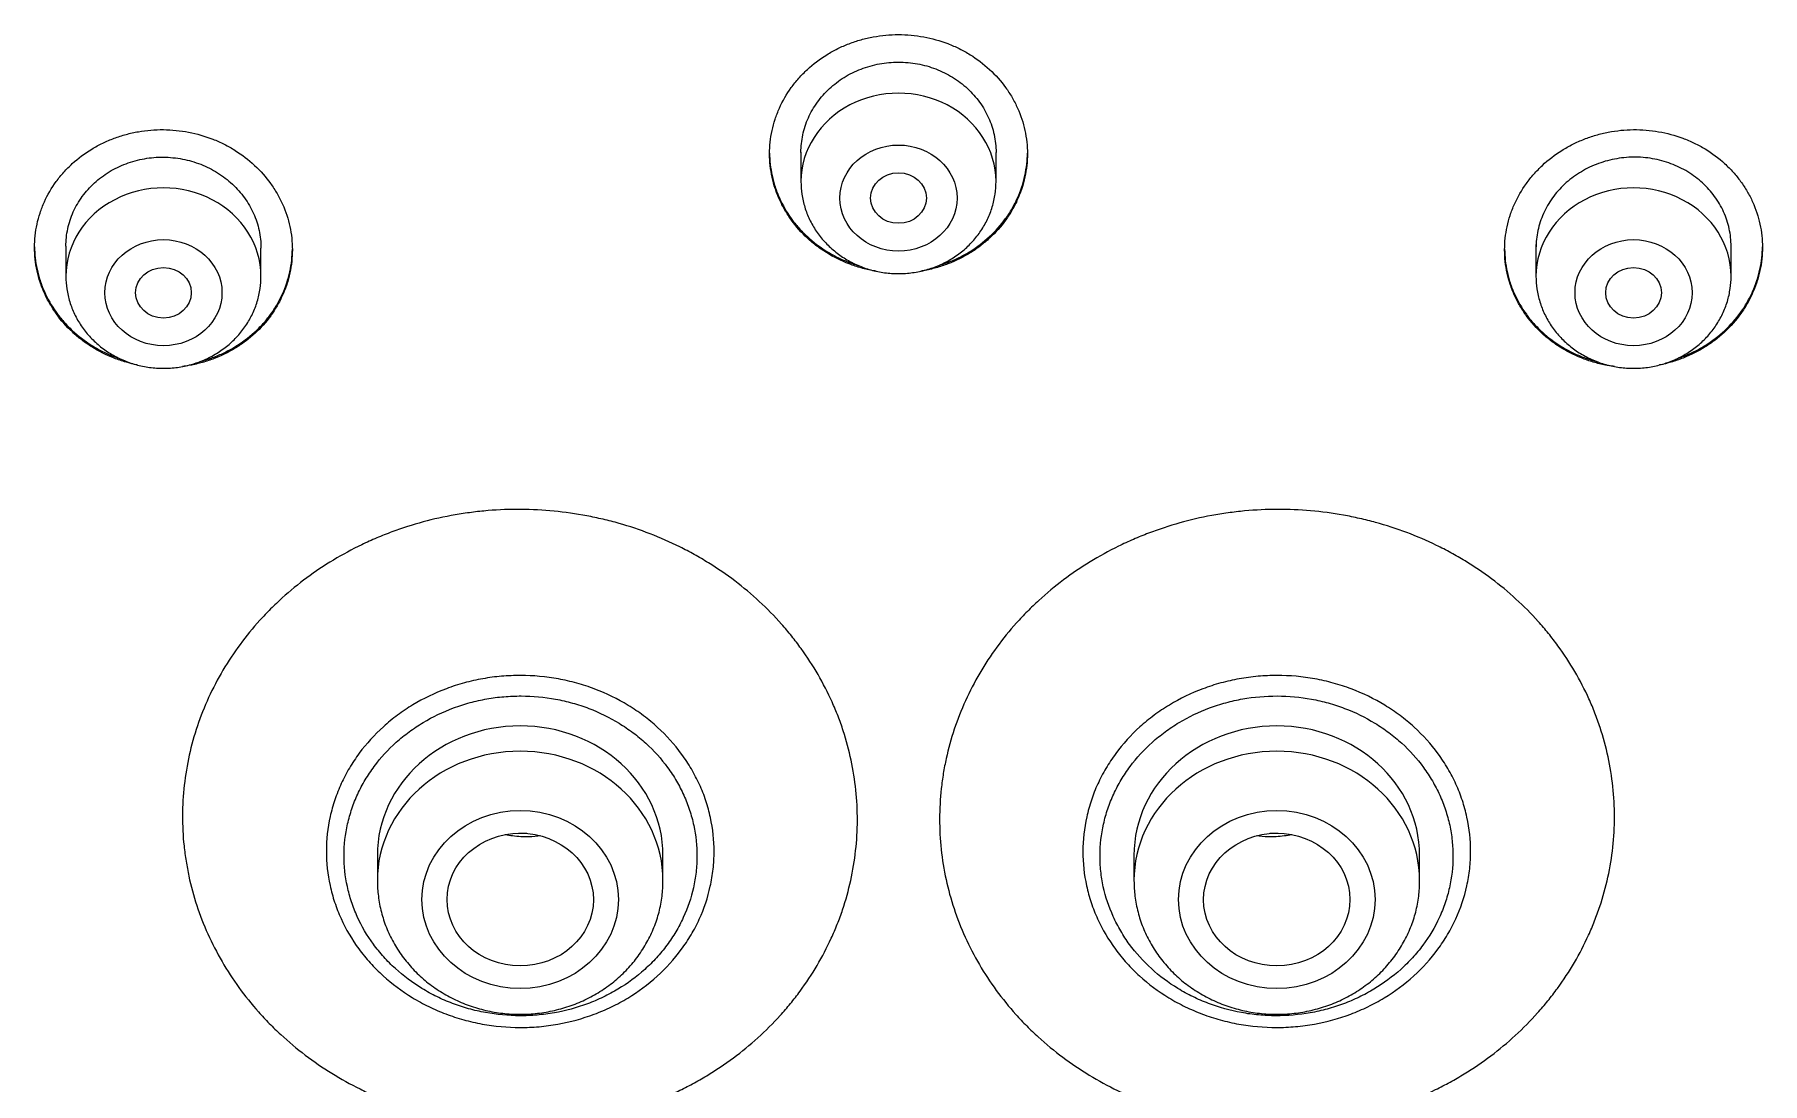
# Model space of a CAD drawing. Header units: millimetres. Extents: x 976 to 9349, y -1578 to 2211.
# Drawn here: x 2936.667 to 2939.147, y 1370.325 to 1371.831 of the extents above; entities that cross this region are included whole.
import ezdxf

# ---------------------------------------------------------------- set-up
doc = ezdxf.new("R2010")
doc.units = ezdxf.units.MM
doc.layers.add('Wbudowane', color=175, linetype='Continuous')

# ---------------------------------------------------------------- blocks, each defined once
blk = doc.blocks.new('Z$W@#21058')
for p, q in [((19.72, 139.6114), (19.72, 139.5691)), ((20, 139.5691), (20, 139.611)), ((18.665, 139.4765), (18.665, 139.4332)), ((20.775, 139.4789), (20.775, 139.4332)), ((21.055, 139.4332), (21.055, 139.4762)), ((18.945, 139.4332), (18.945, 139.4735)), ((19.112, 138.602), (19.112, 138.5657)), ((19.522, 138.5657), (19.522, 138.602)), ((20.198, 138.602), (20.198, 138.5657)), ((20.608, 138.5657), (20.608, 138.602))]:
    blk.add_line(p, q)
for centre, major_axis, start_param, end_param in [((19.86, 139.5691), (0.14, 0), 0, 3.141593), ((18.805, 139.4332), (0.14, 0), 0, 3.141593), ((20.915, 139.4332), (0.14, 0), 0, 3.141593), ((19.317, 138.602), (-0.205, 0), 3.141593, 6.283185), ((20.403, 138.602), (-0.205, 0), 3.141593, 6.283185), ((19.317, 138.5657), (-0.205, 0), 3.141593, 6.283185), ((20.403, 138.5657), (-0.205, 0), 3.141593, 6.283185)]:
    blk.add_ellipse(centre, major_axis=major_axis, ratio=0.906308, start_param=start_param, end_param=end_param)
for centre, major_axis, ratio in [((19.86, 139.5454), (0.084, 0), 0.906308), ((19.86, 139.5454), (-0.04, 0), 0.906417), ((18.805, 139.4096), (0.084, 0), 0.906308), ((20.915, 139.4096), (0.084, 0), 0.906308), ((18.805, 139.4095), (0.04, 0), 0.90637), ((20.915, 139.4095), (-0.04, 0), 0.90637), ((19.317, 138.5386), (-0.141, 0), 0.906308), ((20.403, 138.5386), (-0.141, 0), 0.906308), ((19.3171, 138.5385), (0.105, -0.0002), 0.90652), ((20.4029, 138.5385), (-0.105, -0.0002), 0.90652)]:
    blk.add_ellipse(centre, major_axis=major_axis, ratio=ratio)
for points, knots in [([(19.675, 139.6089), (19.675, 139.6202), (19.6762, 139.6313), (19.6797, 139.6477), (19.6812, 139.6531), (19.6847, 139.6639), (19.6868, 139.6692), (19.6937, 139.6848), (19.6994, 139.6946), (19.7095, 139.7085), (19.7131, 139.7131), (19.7208, 139.7218), (19.7249, 139.7259), (19.7377, 139.7378), (19.747, 139.7449), (19.7622, 139.7543), (19.7674, 139.7572), (19.7781, 139.7625), (19.789, 139.7672), (19.8004, 139.771), (19.812, 139.7743), (19.8179, 139.7756), (19.8358, 139.7789), (19.8478, 139.78), (19.8659, 139.78), (19.872, 139.7798), (19.8841, 139.7787), (19.8902, 139.7778), (19.908, 139.7746), (19.9195, 139.7713), (19.9363, 139.7649), (19.9419, 139.7625), (19.9526, 139.7572), (19.9578, 139.7543), (19.9728, 139.745), (19.9821, 139.7379), (19.9994, 139.722), (20.0071, 139.7133), (20.0171, 139.6994), (20.0202, 139.6946), (20.026, 139.6847), (20.0286, 139.6796), (20.0356, 139.664), (20.0391, 139.6534), (20.0426, 139.637), (20.0435, 139.6314), (20.0447, 139.6202), (20.045, 139.6146), (20.045, 139.5978), (20.0438, 139.5867), (20.0403, 139.5702), (20.0388, 139.5647), (20.0353, 139.554), (20.0312, 139.5435), (20.0261, 139.5334), (20.0204, 139.5235), (20.0173, 139.5187), (20.0071, 139.5046), (19.9995, 139.496), (19.9867, 139.4842), (19.9822, 139.4804), (19.9728, 139.4732), (19.9679, 139.4699), (19.9528, 139.4605), (19.9422, 139.4553), (19.9254, 139.4488), (19.9197, 139.4469), (19.908, 139.4436), (19.9022, 139.4423), (19.8949, 139.4409), (19.8935, 139.4407), (19.8922, 139.4405)], [0, 0, 0, 0, 0.043262, 0.043262, 0.064893, 0.064893, 0.086524, 0.086524, 0.129787, 0.129787, 0.151418, 0.151418, 0.173049, 0.173049, 0.216311, 0.216311, 0.237942, 0.237942, 0.259573, 0.281205, 0.281205, 0.302836, 0.302836, 0.346098, 0.346098, 0.367729, 0.367729, 0.38936, 0.38936, 0.432622, 0.432622, 0.454253, 0.454253, 0.475885, 0.475885, 0.519147, 0.519147, 0.562409, 0.562409, 0.58404, 0.58404, 0.605671, 0.605671, 0.648933, 0.648933, 0.670565, 0.670565, 0.692196, 0.692196, 0.735458, 0.735458, 0.757089, 0.757089, 0.77872, 0.800351, 0.800351, 0.821982, 0.821982, 0.865245, 0.865245, 0.886876, 0.886876, 0.908507, 0.908507, 0.951769, 0.951769, 0.9734, 0.9734, 0.995031, 0.995031, 1, 1, 1, 1]), ([(19.72, 139.611), (19.72, 139.6195), (19.7209, 139.6278), (19.7236, 139.6403), (19.7247, 139.6445), (19.7273, 139.6526), (19.7304, 139.6606), (19.7343, 139.6682), (19.7386, 139.6757), (19.741, 139.6793), (19.7486, 139.69), (19.7544, 139.6965), (19.7641, 139.7055), (19.7675, 139.7083), (19.7746, 139.7137), (19.7783, 139.7163), (19.7897, 139.7234), (19.7978, 139.7273), (19.8105, 139.7322), (19.8148, 139.7337), (19.8237, 139.7362), (19.8281, 139.7372), (19.8415, 139.7397), (19.8506, 139.7405), (19.8645, 139.7405), (19.8691, 139.7403), (19.8782, 139.7395), (19.8872, 139.7383), (19.8961, 139.7362), (19.9049, 139.7338), (19.9093, 139.7323), (19.922, 139.7274), (19.93, 139.7235), (19.9453, 139.7141), (19.9525, 139.7086), (19.9654, 139.6967), (19.9712, 139.6901), (19.9789, 139.6796), (19.9813, 139.6759), (19.9856, 139.6684), (19.9895, 139.6608), (19.9926, 139.6528), (19.9953, 139.6447), (19.9964, 139.6406), (19.9991, 139.628), (20, 139.6196), (20, 139.611)], [0, 0, 0, 0, 0.0624, 0.0624, 0.093653, 0.093653, 0.124907, 0.15616, 0.15616, 0.187413, 0.187413, 0.24992, 0.24992, 0.281173, 0.281173, 0.312427, 0.312427, 0.374933, 0.374933, 0.406187, 0.406187, 0.43744, 0.43744, 0.499947, 0.499947, 0.5312, 0.5312, 0.562453, 0.593707, 0.593707, 0.62496, 0.62496, 0.687467, 0.687467, 0.749973, 0.749973, 0.81248, 0.81248, 0.843733, 0.843733, 0.874987, 0.90624, 0.90624, 0.937493, 0.937493, 1, 1, 1, 1]), ([(18.62, 139.4745), (18.62, 139.4858), (18.6212, 139.4969), (18.6247, 139.5132), (18.6262, 139.5186), (18.6297, 139.5293), (18.6318, 139.5347), (18.6387, 139.5501), (18.6444, 139.5599), (18.6545, 139.5737), (18.6581, 139.5782), (18.6659, 139.5868), (18.6699, 139.5909), (18.6827, 139.6026), (18.6921, 139.6096), (18.7072, 139.6188), (18.7125, 139.6217), (18.7232, 139.6269), (18.7341, 139.6315), (18.7455, 139.6352), (18.7571, 139.6383), (18.763, 139.6396), (18.7809, 139.6428), (18.7929, 139.6437), (18.811, 139.6436), (18.8171, 139.6432), (18.8292, 139.642), (18.8352, 139.6411), (18.853, 139.6377), (18.8646, 139.6343), (18.8814, 139.6278), (18.8869, 139.6253), (18.8976, 139.6199), (18.9028, 139.617), (18.9178, 139.6075), (18.9272, 139.6004), (18.9444, 139.5843), (18.9521, 139.5756), (18.9621, 139.5616), (18.9652, 139.5568), (18.971, 139.5469), (18.9736, 139.5417), (18.9806, 139.5262), (18.9841, 139.5155), (18.9876, 139.499), (18.9885, 139.4935), (18.9897, 139.4823), (18.99, 139.4767), (18.99, 139.46), (18.9888, 139.4489), (18.9853, 139.4324), (18.9838, 139.4269), (18.9803, 139.4163), (18.9762, 139.4058), (18.9711, 139.3958), (18.9654, 139.386), (18.9623, 139.3812), (18.9521, 139.3672), (18.9445, 139.3587), (18.9317, 139.347), (18.9272, 139.3433), (18.9178, 139.3362), (18.9129, 139.3329), (18.8978, 139.3237), (18.8871, 139.3186), (18.8704, 139.3123), (18.8646, 139.3104), (18.8529, 139.3073), (18.8471, 139.306), (18.8382, 139.3044), (18.8353, 139.304), (18.8323, 139.3036)], [0, 0, 0, 0, 0.043013, 0.043013, 0.064519, 0.064519, 0.086026, 0.086026, 0.129039, 0.129039, 0.150545, 0.150545, 0.172052, 0.172052, 0.215065, 0.215065, 0.236571, 0.236571, 0.258078, 0.279584, 0.279584, 0.301091, 0.301091, 0.344104, 0.344104, 0.36561, 0.36561, 0.387117, 0.387117, 0.43013, 0.43013, 0.451636, 0.451636, 0.473143, 0.473143, 0.516156, 0.516156, 0.559169, 0.559169, 0.580675, 0.580675, 0.602182, 0.602182, 0.645195, 0.645195, 0.666701, 0.666701, 0.688208, 0.688208, 0.731221, 0.731221, 0.752727, 0.752727, 0.774233, 0.79574, 0.79574, 0.817246, 0.817246, 0.860259, 0.860259, 0.881766, 0.881766, 0.903272, 0.903272, 0.946285, 0.946285, 0.967792, 0.967792, 0.989298, 0.989298, 1, 1, 1, 1]), ([(20.73, 139.471), (20.73, 139.4823), (20.7312, 139.4934), (20.7347, 139.5098), (20.7362, 139.5152), (20.7397, 139.526), (20.7418, 139.5314), (20.7487, 139.5469), (20.7544, 139.5568), (20.7645, 139.5708), (20.7681, 139.5754), (20.7758, 139.5841), (20.7799, 139.5883), (20.7927, 139.6003), (20.802, 139.6074), (20.8171, 139.6169), (20.8224, 139.6199), (20.8331, 139.6253), (20.844, 139.6301), (20.8553, 139.634), (20.8669, 139.6374), (20.8728, 139.6388), (20.8907, 139.6423), (20.9027, 139.6435), (20.9208, 139.6437), (20.9269, 139.6435), (20.939, 139.6425), (20.9451, 139.6417), (20.9629, 139.6386), (20.9744, 139.6355), (20.9912, 139.6293), (20.9968, 139.6269), (21.0075, 139.6217), (21.0127, 139.6189), (21.0277, 139.6098), (21.0371, 139.6028), (21.0501, 139.5909), (21.0541, 139.5868), (21.0618, 139.5783), (21.069, 139.5694), (21.0752, 139.5599), (21.0809, 139.5501), (21.0836, 139.545), (21.0905, 139.5295), (21.094, 139.5189), (21.0976, 139.5025), (21.0985, 139.497), (21.0997, 139.4858), (21.1, 139.4802), (21.1, 139.4635), (21.0988, 139.4524), (21.0953, 139.4358), (21.0938, 139.4303), (21.0903, 139.4196), (21.0862, 139.4091), (21.0811, 139.399), (21.0754, 139.3891), (21.0723, 139.3842), (21.0622, 139.3701), (21.0545, 139.3614), (21.0417, 139.3494), (21.0373, 139.3456), (21.0279, 139.3384), (21.023, 139.335), (21.0079, 139.3255), (20.9973, 139.3202), (20.9805, 139.3136), (20.9747, 139.3116), (20.9635, 139.3083), (20.958, 139.307), (20.9524, 139.3059)], [0, 0, 0, 0, 0.0435371, 0.0435371, 0.0653056, 0.0653056, 0.0870742, 0.0870742, 0.1306113, 0.1306113, 0.1523798, 0.1523798, 0.1741484, 0.1741484, 0.2176855, 0.2176855, 0.239454, 0.239454, 0.2612226, 0.2829911, 0.2829911, 0.3047597, 0.3047597, 0.3482967, 0.3482967, 0.3700653, 0.3700653, 0.3918338, 0.3918338, 0.4353709, 0.4353709, 0.4571395, 0.4571395, 0.478908, 0.478908, 0.5224451, 0.5224451, 0.5442137, 0.5442137, 0.5659822, 0.5877508, 0.5877508, 0.6095193, 0.6095193, 0.6530564, 0.6530564, 0.6748249, 0.6748249, 0.6965935, 0.6965935, 0.7401306, 0.7401306, 0.7618991, 0.7618991, 0.7836677, 0.8054362, 0.8054362, 0.8272048, 0.8272048, 0.8707419, 0.8707419, 0.8925104, 0.8925104, 0.914279, 0.914279, 0.957816, 0.957816, 0.9795846, 0.9795846, 1, 1, 1, 1]), ([(18.665, 139.4762), (18.665, 139.4846), (18.6659, 139.493), (18.6686, 139.5054), (18.6697, 139.5096), (18.6723, 139.5176), (18.6754, 139.5256), (18.6793, 139.5331), (18.6836, 139.5406), (18.686, 139.5442), (18.6937, 139.5548), (18.6995, 139.5612), (18.7091, 139.5701), (18.7125, 139.5729), (18.7197, 139.5782), (18.7234, 139.5808), (18.7348, 139.5877), (18.7428, 139.5916), (18.7555, 139.5963), (18.7599, 139.5978), (18.7687, 139.6001), (18.7732, 139.6011), (18.7866, 139.6035), (18.7957, 139.6042), (18.8095, 139.6041), (18.8141, 139.6038), (18.8233, 139.6029), (18.8323, 139.6016), (18.8411, 139.5995), (18.8499, 139.597), (18.8543, 139.5955), (18.867, 139.5905), (18.8751, 139.5864), (18.8865, 139.5793), (18.8902, 139.5767), (18.8973, 139.5713), (18.9007, 139.5684), (18.9104, 139.5594), (18.9162, 139.5528), (18.9239, 139.5422), (18.9263, 139.5385), (18.9306, 139.531), (18.9345, 139.5233), (18.9376, 139.5153), (18.9402, 139.5072), (18.9414, 139.5031), (18.9441, 139.4905), (18.945, 139.4821), (18.945, 139.4735)], [0, 0, 0, 0, 0.062398, 0.062398, 0.093652, 0.093652, 0.124905, 0.156158, 0.156158, 0.187412, 0.187412, 0.249919, 0.249919, 0.281172, 0.281172, 0.312425, 0.312425, 0.374932, 0.374932, 0.406186, 0.406186, 0.437439, 0.437439, 0.499946, 0.499946, 0.531199, 0.531199, 0.562453, 0.593706, 0.593706, 0.624959, 0.624959, 0.687466, 0.687466, 0.718719, 0.718719, 0.749973, 0.749973, 0.81248, 0.81248, 0.843733, 0.843733, 0.874986, 0.90624, 0.90624, 0.937493, 0.937493, 1, 1, 1, 1]), ([(19.675, 139.61), (19.6751, 139.5991), (19.6763, 139.5883), (19.6797, 139.5723), (19.6812, 139.5669), (19.6847, 139.5561), (19.6868, 139.5508), (19.6937, 139.5352), (19.6994, 139.5254), (19.7095, 139.5115), (19.7131, 139.5069), (19.7208, 139.4982), (19.7249, 139.4941), (19.7377, 139.4822), (19.747, 139.4752), (19.7622, 139.4658), (19.7674, 139.4629), (19.7781, 139.4576), (19.7881, 139.4532), (19.7985, 139.4497), (19.8032, 139.4483)], [0, 0, 0, 0, 0.151654, 0.151654, 0.229989, 0.229989, 0.308324, 0.308324, 0.464994, 0.464994, 0.543329, 0.543329, 0.621664, 0.621664, 0.778334, 0.778334, 0.856669, 0.856669, 0.935004, 1, 1, 1, 1]), ([(19.8279, 139.4404), (19.8266, 139.4407), (19.8194, 139.4419), (19.8123, 139.4435), (19.8007, 139.4468), (19.7949, 139.4487), (19.7781, 139.4551), (19.7674, 139.4604), (19.7524, 139.4697), (19.7475, 139.473), (19.738, 139.4802), (19.7335, 139.4839), (19.7207, 139.4958), (19.7131, 139.5044), (19.7029, 139.5184), (19.6998, 139.5232), (19.694, 139.5331), (19.6889, 139.5432), (19.6848, 139.5537), (19.6813, 139.5644), (19.6798, 139.5698), (19.6762, 139.5864), (19.675, 139.5976), (19.675, 139.6089)], [0, 0, 0, 0, 0.015144, 0.085491, 0.085491, 0.155838, 0.155838, 0.296531, 0.296531, 0.366878, 0.366878, 0.437225, 0.437225, 0.577919, 0.577919, 0.648266, 0.648266, 0.718613, 0.788959, 0.788959, 0.859306, 0.859306, 1, 1, 1, 1]), ([(19.9168, 139.4483), (19.9215, 139.4497), (19.9261, 139.4513), (19.9363, 139.4551), (19.9419, 139.4576), (19.9526, 139.4629), (19.9578, 139.4657), (19.9728, 139.475), (19.9821, 139.4821), (19.9994, 139.4981), (20.0071, 139.5067), (20.0171, 139.5206), (20.0202, 139.5254), (20.026, 139.5353), (20.0286, 139.5404), (20.0356, 139.556), (20.0391, 139.5666), (20.0426, 139.5831), (20.0435, 139.5886), (20.0447, 139.5995), (20.045, 139.6048), (20.045, 139.61)], [0, 0, 0, 0, 0.064014, 0.064014, 0.142414, 0.142414, 0.220814, 0.220814, 0.377615, 0.377615, 0.534416, 0.534416, 0.612816, 0.612816, 0.691217, 0.691217, 0.848017, 0.848017, 0.926418, 0.926418, 1, 1, 1, 1]), ([(21.055, 139.4762), (21.055, 139.4847), (21.0541, 139.4931), (21.0514, 139.5055), (21.0503, 139.5095), (21.0477, 139.5176), (21.0461, 139.5217), (21.0408, 139.5333), (21.0365, 139.5407), (21.0289, 139.5512), (21.0261, 139.5546), (21.0203, 139.5611), (21.0172, 139.5642), (21.0075, 139.5731), (21.0005, 139.5784), (20.989, 139.5854), (20.985, 139.5875), (20.9769, 139.5914), (20.9687, 139.595), (20.9601, 139.5977), (20.9513, 139.6001), (20.9468, 139.6011), (20.9332, 139.6035), (20.9241, 139.6042), (20.9104, 139.6041), (20.9059, 139.6038), (20.8967, 139.6029), (20.8921, 139.6022), (20.8786, 139.5996), (20.8699, 139.5971), (20.8572, 139.5921), (20.853, 139.5902), (20.8449, 139.5862), (20.841, 139.5839), (20.8296, 139.5768), (20.8226, 139.5714), (20.8095, 139.5592), (20.8037, 139.5526), (20.7961, 139.5421), (20.7937, 139.5384), (20.7894, 139.5309), (20.7874, 139.527), (20.7821, 139.5152), (20.7795, 139.5071), (20.7768, 139.4947), (20.7761, 139.4905), (20.7752, 139.482), (20.775, 139.4778), (20.775, 139.4735), (20.775, 139.4735), (20.775, 139.4735)], [0, 0, 0, 0, 0.062493, 0.062493, 0.093739, 0.093739, 0.124986, 0.124986, 0.187478, 0.187478, 0.218725, 0.218725, 0.249971, 0.249971, 0.312464, 0.312464, 0.34371, 0.34371, 0.374957, 0.406203, 0.406203, 0.43745, 0.43745, 0.499942, 0.499942, 0.531189, 0.531189, 0.562435, 0.562435, 0.624928, 0.624928, 0.656174, 0.656174, 0.687421, 0.687421, 0.749914, 0.749914, 0.812406, 0.812406, 0.843653, 0.843653, 0.874899, 0.874899, 0.937392, 0.937392, 0.968638, 0.968638, 0.999885, 0.999885, 1, 1, 1, 1]), ([(19.72, 139.5691), (19.72, 139.5623), (19.7209, 139.5509), (19.7251, 139.532), (19.732, 139.5145), (19.7415, 139.4977), (19.7535, 139.4826), (19.7677, 139.4691), (19.7837, 139.4577), (19.8014, 139.4485), (19.8203, 139.4419), (19.84, 139.4378), (19.8601, 139.4365), (19.8803, 139.4379), (19.9, 139.442), (19.9189, 139.4487), (19.9365, 139.4579), (19.9526, 139.4693), (19.9668, 139.4829), (19.9787, 139.4981), (19.9882, 139.5149), (19.9951, 139.5324), (19.9991, 139.5512), (20, 139.5625), (20, 139.5691)], [0, 0, 0, 0, 0.043723, 0.08855, 0.133515, 0.178674, 0.224062, 0.269684, 0.315523, 0.361546, 0.407709, 0.453968, 0.500279, 0.546601, 0.592892, 0.639107, 0.685199, 0.73112, 0.776832, 0.822308, 0.867548, 0.912577, 0.957444, 1, 1, 1, 1]), ([(18.62, 139.4756), (18.6201, 139.4647), (18.6213, 139.454), (18.6247, 139.4379), (18.6262, 139.4325), (18.6297, 139.4217), (18.6318, 139.4164), (18.6387, 139.4008), (18.6444, 139.3909), (18.6545, 139.3769), (18.6581, 139.3724), (18.6658, 139.3636), (18.6699, 139.3594), (18.6827, 139.3475), (18.692, 139.3403), (18.7071, 139.3308), (18.7124, 139.3278), (18.7231, 139.3225), (18.7317, 139.3186), (18.7406, 139.3154), (18.744, 139.3143)], [0, 0, 0, 0, 0.154669, 0.154669, 0.234529, 0.234529, 0.314389, 0.314389, 0.474109, 0.474109, 0.553969, 0.553969, 0.633829, 0.633829, 0.793549, 0.793549, 0.873409, 0.873409, 0.95327, 1, 1, 1, 1]), ([(20.9759, 139.3142), (20.9792, 139.3153), (20.9825, 139.3165), (20.9914, 139.32), (20.9969, 139.3224), (21.0076, 139.3278), (21.0128, 139.3308), (21.0278, 139.3402), (21.0372, 139.3473), (21.0544, 139.3634), (21.0621, 139.3721), (21.0721, 139.3861), (21.0752, 139.3909), (21.081, 139.4008), (21.0836, 139.406), (21.0906, 139.4215), (21.0941, 139.4322), (21.0976, 139.4487), (21.0985, 139.4542), (21.0997, 139.4651), (21.1, 139.4703), (21.1, 139.4756)], [0, 0, 0, 0, 0.046584, 0.046584, 0.126449, 0.126449, 0.206314, 0.206314, 0.366044, 0.366044, 0.525775, 0.525775, 0.60564, 0.60564, 0.685505, 0.685505, 0.845235, 0.845235, 0.925101, 0.925101, 1, 1, 1, 1]), ([(18.7675, 139.3059), (18.7621, 139.307), (18.7567, 139.3083), (18.7456, 139.3115), (18.7399, 139.3135), (18.723, 139.32), (18.7124, 139.3254), (18.6973, 139.3348), (18.6924, 139.3382), (18.683, 139.3454), (18.6785, 139.3492), (18.6657, 139.3612), (18.658, 139.3698), (18.6479, 139.3839), (18.6448, 139.3888), (18.639, 139.3987), (18.6339, 139.4088), (18.6298, 139.4193), (18.6263, 139.43), (18.6248, 139.4355), (18.6212, 139.4521), (18.62, 139.4633), (18.62, 139.4745)], [0, 0, 0, 0, 0.065763, 0.065763, 0.137627, 0.137627, 0.281356, 0.281356, 0.35322, 0.35322, 0.425085, 0.425085, 0.568813, 0.568813, 0.640678, 0.640678, 0.712542, 0.784407, 0.784407, 0.856271, 0.856271, 1, 1, 1, 1]), ([(18.8571, 139.3106), (18.8634, 139.3122), (18.8696, 139.3142), (18.8812, 139.3185), (18.8868, 139.3209), (18.8975, 139.326), (18.9027, 139.3289), (18.9177, 139.338), (18.9271, 139.345), (18.9401, 139.3568), (18.9441, 139.3609), (18.9518, 139.3695), (18.959, 139.3783), (18.9652, 139.3879), (18.971, 139.3977), (18.9736, 139.4028), (18.9805, 139.4182), (18.984, 139.4288), (18.9876, 139.4452), (18.9885, 139.4508), (18.9897, 139.4616), (18.99, 139.4669), (18.99, 139.4722)], [0, 0, 0, 0, 0.083276, 0.083276, 0.160044, 0.160044, 0.236813, 0.236813, 0.390349, 0.390349, 0.467117, 0.467117, 0.543885, 0.620653, 0.620653, 0.697422, 0.697422, 0.850958, 0.850958, 0.927726, 0.927726, 1, 1, 1, 1]), ([(20.73, 139.4721), (20.7301, 139.4612), (20.7313, 139.4504), (20.7347, 139.4345), (20.7362, 139.4291), (20.7397, 139.4184), (20.7418, 139.413), (20.7487, 139.3976), (20.7544, 139.3878), (20.7645, 139.374), (20.7681, 139.3695), (20.7759, 139.3609), (20.7799, 139.3568), (20.7927, 139.3451), (20.8021, 139.3381), (20.8172, 139.3289), (20.8225, 139.326), (20.8332, 139.3208), (20.8441, 139.3162), (20.8555, 139.3125), (20.8619, 139.3108), (20.8625, 139.3107), (20.8631, 139.3105)], [0, 0, 0, 0, 0.148555, 0.148555, 0.225232, 0.225232, 0.301909, 0.301909, 0.455262, 0.455262, 0.531939, 0.531939, 0.608616, 0.608616, 0.761969, 0.761969, 0.838646, 0.838646, 0.915323, 0.992, 0.992, 1, 1, 1, 1]), ([(20.8877, 139.3036), (20.8849, 139.304), (20.8761, 139.3053), (20.8674, 139.3072), (20.8558, 139.3103), (20.85, 139.3122), (20.8331, 139.3184), (20.8225, 139.3236), (20.8074, 139.3327), (20.8025, 139.336), (20.7931, 139.3431), (20.7886, 139.3468), (20.7758, 139.3585), (20.7681, 139.367), (20.7579, 139.3809), (20.7548, 139.3857), (20.7491, 139.3955), (20.7439, 139.4055), (20.7398, 139.416), (20.7363, 139.4266), (20.7348, 139.4321), (20.7312, 139.4486), (20.73, 139.4598), (20.73, 139.471)], [0, 0, 0, 0, 0.033143, 0.102204, 0.102204, 0.171266, 0.171266, 0.309388, 0.309388, 0.378449, 0.378449, 0.44751, 0.44751, 0.585633, 0.585633, 0.654694, 0.654694, 0.723755, 0.792816, 0.792816, 0.861878, 0.861878, 1, 1, 1, 1]), ([(18.665, 139.4332), (18.665, 139.4265), (18.6659, 139.4151), (18.6701, 139.3961), (18.677, 139.3787), (18.6865, 139.3619), (18.6985, 139.3467), (18.7127, 139.3332), (18.7287, 139.3218), (18.7464, 139.3127), (18.7653, 139.306), (18.785, 139.302), (18.8051, 139.3006), (18.8253, 139.302), (18.845, 139.3061), (18.8639, 139.3128), (18.8815, 139.322), (18.8976, 139.3335), (18.9118, 139.347), (18.9237, 139.3622), (18.9332, 139.3791), (18.9401, 139.3966), (18.9441, 139.4154), (18.945, 139.4267), (18.945, 139.4332)], [0, 0, 0, 0, 0.043723, 0.08855, 0.133515, 0.178674, 0.224062, 0.269684, 0.315523, 0.361546, 0.407709, 0.453968, 0.500279, 0.546601, 0.592892, 0.639107, 0.685199, 0.73112, 0.776832, 0.822308, 0.867548, 0.912577, 0.957444, 1, 1, 1, 1]), ([(20.775, 139.4332), (20.775, 139.4265), (20.7759, 139.4151), (20.7801, 139.3961), (20.787, 139.3787), (20.7965, 139.3619), (20.8085, 139.3467), (20.8227, 139.3332), (20.8387, 139.3218), (20.8564, 139.3127), (20.8753, 139.306), (20.895, 139.302), (20.9151, 139.3006), (20.9353, 139.302), (20.955, 139.3061), (20.9739, 139.3128), (20.9915, 139.322), (21.0076, 139.3335), (21.0218, 139.347), (21.0337, 139.3622), (21.0432, 139.3791), (21.0501, 139.3966), (21.0541, 139.4154), (21.055, 139.4267), (21.055, 139.4332)], [0, 0, 0, 0, 0.043723, 0.08855, 0.133515, 0.178674, 0.224062, 0.269684, 0.315523, 0.361546, 0.407709, 0.453968, 0.500279, 0.546601, 0.592892, 0.639107, 0.685199, 0.73112, 0.776832, 0.822308, 0.867548, 0.912577, 0.957444, 1, 1, 1, 1]), ([(19.801, 138.6523), (19.8009, 138.623), (19.7977, 138.5943), (19.7883, 138.5519), (19.7844, 138.5379), (19.7775, 138.5171), (19.7749, 138.5102), (19.7695, 138.4964), (19.7666, 138.4897), (19.7513, 138.4563), (19.7363, 138.4309), (19.7143, 138.401), (19.7097, 138.3951), (19.7002, 138.3835), (19.6952, 138.3778), (19.68, 138.361), (19.6693, 138.3503), (19.6357, 138.3199), (19.6113, 138.3017), (19.5781, 138.2817), (19.5713, 138.2779), (19.5576, 138.2705), (19.5507, 138.2669), (19.5297, 138.2568), (19.5011, 138.2447), (19.4714, 138.2352), (19.4486, 138.229), (19.4409, 138.2271), (19.4255, 138.2237), (19.4177, 138.2221), (19.3786, 138.2153), (19.3471, 138.2127), (19.2998, 138.213), (19.2839, 138.2138), (19.2601, 138.2161), (19.2522, 138.217), (19.2364, 138.2193), (19.2286, 138.2206), (19.1898, 138.2279), (19.1597, 138.2365), (19.1231, 138.2506), (19.1158, 138.2535), (19.1014, 138.2599), (19.0942, 138.2632), (19.0732, 138.2736), (19.0597, 138.2812), (19.0204, 138.3055), (18.9959, 138.324), (18.9678, 138.35), (18.9623, 138.3553), (18.9516, 138.3661), (18.9465, 138.3717), (18.9315, 138.3885), (18.9127, 138.4119), (18.8965, 138.4368), (18.8816, 138.4625), (18.8748, 138.4758), (18.8566, 138.5162), (18.8476, 138.5438), (18.8399, 138.5794), (18.8386, 138.5865), (18.8363, 138.6009), (18.8353, 138.6082), (18.833, 138.63), (18.8316, 138.6591), (18.8332, 138.6882), (18.8365, 138.7173), (18.8389, 138.7317), (18.8483, 138.7741), (18.8576, 138.8017), (18.876, 138.8418), (18.8829, 138.855), (18.898, 138.8805), (18.9143, 138.9052), (18.9332, 138.9282), (18.9483, 138.9449), (18.9535, 138.9503), (18.9642, 138.961), (18.9698, 138.9663), (18.9981, 138.9919), (19.0226, 139.01), (19.0621, 139.0338), (19.0757, 139.0411), (19.0967, 139.0513), (19.1039, 139.0545), (19.1183, 139.0606), (19.1256, 139.0635), (19.1623, 139.0771), (19.1925, 139.0853), (19.2314, 139.092), (19.2392, 139.0932), (19.2549, 139.0953), (19.2629, 139.0961), (19.2867, 139.0981), (19.3025, 139.0987), (19.3499, 139.0983), (19.3813, 139.0953), (19.4204, 139.0879), (19.4282, 139.0862), (19.4436, 139.0826), (19.4513, 139.0806), (19.474, 139.0741), (19.5037, 139.0642), (19.5322, 139.0516), (19.5532, 139.0412), (19.5601, 139.0376), (19.5737, 139.03), (19.5805, 139.026), (19.6135, 139.0056), (19.6379, 138.9871), (19.6713, 138.9562), (19.6819, 138.9454), (19.6971, 138.9283), (19.702, 138.9225), (19.7114, 138.9108), (19.7159, 138.9048), (19.7378, 138.8746), (19.7526, 138.849), (19.7677, 138.8154), (19.7706, 138.8086), (19.7759, 138.7948), (19.7784, 138.7878), (19.7852, 138.7669), (19.789, 138.7529), (19.7981, 138.7103), (19.8011, 138.6815), (19.801, 138.6523)], [0, 0, 0, 0, 0.03125, 0.03125, 0.046875, 0.046875, 0.054688, 0.054688, 0.0625, 0.0625, 0.09375, 0.09375, 0.101562, 0.101562, 0.109375, 0.109375, 0.125, 0.125, 0.15625, 0.15625, 0.164062, 0.164062, 0.171875, 0.171875, 0.1875, 0.203125, 0.203125, 0.210937, 0.210937, 0.21875, 0.21875, 0.25, 0.25, 0.265625, 0.265625, 0.273437, 0.273437, 0.28125, 0.28125, 0.3125, 0.3125, 0.320312, 0.320312, 0.328125, 0.328125, 0.34375, 0.34375, 0.375, 0.375, 0.382812, 0.382812, 0.390625, 0.390625, 0.40625, 0.421875, 0.421875, 0.4375, 0.4375, 0.46875, 0.46875, 0.476562, 0.476562, 0.484375, 0.484375, 0.5, 0.515625, 0.515625, 0.53125, 0.53125, 0.5625, 0.5625, 0.578125, 0.578125, 0.59375, 0.609375, 0.609375, 0.617187, 0.617187, 0.625, 0.625, 0.65625, 0.65625, 0.671875, 0.671875, 0.679687, 0.679687, 0.6875, 0.6875, 0.71875, 0.71875, 0.726562, 0.726562, 0.734375, 0.734375, 0.75, 0.75, 0.78125, 0.78125, 0.789062, 0.789062, 0.796875, 0.796875, 0.8125, 0.828125, 0.828125, 0.835937, 0.835937, 0.84375, 0.84375, 0.875, 0.875, 0.890625, 0.890625, 0.898437, 0.898437, 0.90625, 0.90625, 0.9375, 0.9375, 0.945312, 0.945312, 0.953125, 0.953125, 0.96875, 0.96875, 1, 1, 1, 1]), ([(20.8876, 138.6572), (20.8876, 138.6279), (20.8844, 138.5991), (20.8751, 138.5567), (20.8713, 138.5426), (20.8643, 138.5217), (20.8618, 138.5148), (20.8564, 138.501), (20.8535, 138.4942), (20.8383, 138.4606), (20.8234, 138.4351), (20.8013, 138.405), (20.7968, 138.399), (20.7873, 138.3873), (20.7824, 138.3815), (20.7671, 138.3646), (20.7564, 138.3538), (20.7229, 138.323), (20.6985, 138.3046), (20.6653, 138.2843), (20.6586, 138.2804), (20.6449, 138.2728), (20.6379, 138.2692), (20.617, 138.2589), (20.5884, 138.2465), (20.5586, 138.2367), (20.5359, 138.2303), (20.5282, 138.2283), (20.5128, 138.2247), (20.5049, 138.2231), (20.4659, 138.2159), (20.4344, 138.213), (20.3871, 138.2128), (20.3712, 138.2135), (20.3474, 138.2155), (20.3395, 138.2164), (20.3237, 138.2185), (20.3159, 138.2197), (20.2771, 138.2267), (20.2469, 138.2349), (20.2103, 138.2487), (20.203, 138.2516), (20.1886, 138.2578), (20.1815, 138.2611), (20.1605, 138.2713), (20.1469, 138.2787), (20.1076, 138.3026), (20.0831, 138.3208), (20.0549, 138.3465), (20.0494, 138.3518), (20.0387, 138.3625), (20.0336, 138.368), (20.0185, 138.3847), (19.9998, 138.4078), (19.9835, 138.4326), (19.9686, 138.4581), (19.9617, 138.4714), (19.9435, 138.5115), (19.9344, 138.5391), (19.9252, 138.5816), (19.9228, 138.596), (19.9197, 138.6251), (19.9182, 138.6542), (19.9198, 138.6833), (19.9222, 138.7051), (19.9232, 138.7124), (19.9255, 138.7268), (19.9269, 138.7339), (19.9347, 138.7694), (19.9439, 138.797), (19.9622, 138.8374), (19.9691, 138.8507), (19.9842, 138.8763), (20.0005, 138.9012), (20.0193, 138.9244), (20.0344, 138.9412), (20.0396, 138.9467), (20.0503, 138.9575), (20.0558, 138.9628), (20.0841, 138.9887), (20.1086, 139.0071), (20.1481, 139.0313), (20.1616, 139.0387), (20.1827, 139.0491), (20.1899, 139.0524), (20.2043, 139.0587), (20.2116, 139.0616), (20.2483, 139.0756), (20.2785, 139.084), (20.3173, 139.0912), (20.3251, 139.0925), (20.3409, 139.0946), (20.3488, 139.0956), (20.3727, 139.0978), (20.3885, 139.0985), (20.4359, 139.0986), (20.4673, 139.0959), (20.5063, 139.0889), (20.5142, 139.0873), (20.5296, 139.0838), (20.5373, 139.0819), (20.56, 139.0757), (20.5897, 139.066), (20.6182, 139.0537), (20.6392, 139.0436), (20.6461, 139.04), (20.6597, 139.0326), (20.6665, 139.0287), (20.6996, 139.0085), (20.7239, 138.9903), (20.7574, 138.9597), (20.768, 138.949), (20.7832, 138.9322), (20.7881, 138.9264), (20.7976, 138.9147), (20.8021, 138.9088), (20.824, 138.8788), (20.8389, 138.8534), (20.854, 138.8199), (20.8569, 138.8132), (20.8622, 138.7994), (20.8647, 138.7925), (20.8716, 138.7716), (20.8754, 138.7576), (20.8846, 138.7152), (20.8877, 138.6864), (20.8876, 138.6572)], [0, 0, 0, 0, 0.03125, 0.03125, 0.046875, 0.046875, 0.054687, 0.054687, 0.0625, 0.0625, 0.09375, 0.09375, 0.101562, 0.101562, 0.109375, 0.109375, 0.125, 0.125, 0.15625, 0.15625, 0.164062, 0.164062, 0.171875, 0.171875, 0.1875, 0.203125, 0.203125, 0.210937, 0.210937, 0.21875, 0.21875, 0.25, 0.25, 0.265625, 0.265625, 0.273437, 0.273437, 0.28125, 0.28125, 0.3125, 0.3125, 0.320312, 0.320312, 0.328125, 0.328125, 0.34375, 0.34375, 0.375, 0.375, 0.382812, 0.382812, 0.390625, 0.390625, 0.40625, 0.421875, 0.421875, 0.4375, 0.4375, 0.46875, 0.46875, 0.484375, 0.484375, 0.5, 0.515625, 0.515625, 0.523437, 0.523437, 0.53125, 0.53125, 0.5625, 0.5625, 0.578125, 0.578125, 0.59375, 0.609375, 0.609375, 0.617187, 0.617187, 0.625, 0.625, 0.65625, 0.65625, 0.671875, 0.671875, 0.679687, 0.679687, 0.6875, 0.6875, 0.71875, 0.71875, 0.726562, 0.726562, 0.734375, 0.734375, 0.75, 0.75, 0.78125, 0.78125, 0.789062, 0.789062, 0.796875, 0.796875, 0.8125, 0.828125, 0.828125, 0.835937, 0.835937, 0.84375, 0.84375, 0.875, 0.875, 0.890625, 0.890625, 0.898437, 0.898437, 0.90625, 0.90625, 0.9375, 0.9375, 0.945312, 0.945312, 0.953125, 0.953125, 0.96875, 0.96875, 1, 1, 1, 1]), ([(19.0388, 138.6081), (19.0388, 138.6247), (19.0406, 138.6413), (19.0452, 138.6617), (19.0462, 138.6657), (19.0484, 138.6738), (19.0497, 138.6778), (19.0537, 138.6896), (19.0598, 138.7051), (19.0676, 138.72), (19.0741, 138.7309), (19.0763, 138.7345), (19.0811, 138.7416), (19.0835, 138.7452), (19.0963, 138.7624), (19.1078, 138.7751), (19.1271, 138.7925), (19.1339, 138.7981), (19.1481, 138.8086), (19.1554, 138.8135), (19.1782, 138.8272), (19.1942, 138.8349), (19.2195, 138.8444), (19.2282, 138.8472), (19.2456, 138.8519), (19.2633, 138.8559), (19.2812, 138.8583), (19.2993, 138.8598), (19.3084, 138.8602), (19.336, 138.8602), (19.3541, 138.8585), (19.3807, 138.8536), (19.3895, 138.8516), (19.4026, 138.8479), (19.407, 138.8466), (19.4156, 138.8438), (19.4199, 138.8423), (19.4409, 138.8343), (19.4569, 138.8265), (19.4758, 138.815), (19.4795, 138.8126), (19.4869, 138.8077), (19.4905, 138.8051), (19.5011, 138.7971), (19.5078, 138.7916), (19.5271, 138.774), (19.5386, 138.7613), (19.5512, 138.744), (19.5537, 138.7404), (19.5584, 138.7333), (19.5606, 138.7297), (19.567, 138.7187), (19.5748, 138.7038), (19.5809, 138.6883), (19.5848, 138.6764), (19.586, 138.6724), (19.5882, 138.6644), (19.5892, 138.6603), (19.5937, 138.6399), (19.5954, 138.6235), (19.5954, 138.5988), (19.5949, 138.5905), (19.5935, 138.5781), (19.593, 138.574), (19.5916, 138.5658), (19.5908, 138.5617), (19.5863, 138.5415), (19.5811, 138.5257), (19.5706, 138.5028), (19.5666, 138.4952), (19.558, 138.4806), (19.5533, 138.4736), (19.5381, 138.4531), (19.5266, 138.4403), (19.5006, 138.4168), (19.4865, 138.4064), (19.4639, 138.3927), (19.4561, 138.3885), (19.44, 138.3807), (19.4316, 138.3771), (19.4063, 138.3677), (19.389, 138.3629), (19.3667, 138.3589), (19.3622, 138.3582), (19.3531, 138.357), (19.3486, 138.3565), (19.3349, 138.3553), (19.3258, 138.3549), (19.2985, 138.355), (19.2805, 138.3566), (19.2581, 138.3607), (19.2536, 138.3616), (19.2447, 138.3637), (19.2403, 138.3648), (19.2272, 138.3684), (19.2101, 138.374), (19.1938, 138.3811), (19.1817, 138.3869), (19.1777, 138.389), (19.1699, 138.3933), (19.166, 138.3955), (19.147, 138.4071), (19.133, 138.4176), (19.1138, 138.4351), (19.1076, 138.4412), (19.0989, 138.4509), (19.0961, 138.4542), (19.0907, 138.4609), (19.088, 138.4642), (19.0754, 138.4814), (19.0669, 138.496), (19.0582, 138.5151), (19.0565, 138.519), (19.0535, 138.5268), (19.052, 138.5308), (19.0481, 138.5427), (19.0459, 138.5507), (19.0406, 138.5749), (19.0388, 138.5914), (19.0388, 138.6081)], [0, 0, 0, 0, 0.03125, 0.03125, 0.039063, 0.039063, 0.046875, 0.046875, 0.0625, 0.078125, 0.078125, 0.085938, 0.085938, 0.09375, 0.09375, 0.125, 0.125, 0.140625, 0.140625, 0.15625, 0.15625, 0.1875, 0.1875, 0.203125, 0.203125, 0.21875, 0.234375, 0.234375, 0.25, 0.25, 0.28125, 0.28125, 0.296875, 0.296875, 0.304688, 0.304688, 0.3125, 0.3125, 0.34375, 0.34375, 0.351563, 0.351563, 0.359375, 0.359375, 0.375, 0.375, 0.40625, 0.40625, 0.414063, 0.414063, 0.421875, 0.421875, 0.4375, 0.453125, 0.453125, 0.460938, 0.460938, 0.46875, 0.46875, 0.5, 0.5, 0.515625, 0.515625, 0.523438, 0.523438, 0.53125, 0.53125, 0.5625, 0.5625, 0.578125, 0.578125, 0.59375, 0.59375, 0.625, 0.625, 0.65625, 0.65625, 0.671875, 0.671875, 0.6875, 0.6875, 0.71875, 0.71875, 0.726562, 0.726562, 0.734375, 0.734375, 0.75, 0.75, 0.78125, 0.78125, 0.789062, 0.789062, 0.796875, 0.796875, 0.8125, 0.828125, 0.828125, 0.835938, 0.835938, 0.84375, 0.84375, 0.875, 0.875, 0.890625, 0.890625, 0.898438, 0.898438, 0.90625, 0.90625, 0.9375, 0.9375, 0.945313, 0.945313, 0.953125, 0.953125, 0.96875, 0.96875, 1, 1, 1, 1]), ([(20.1246, 138.6076), (20.1246, 138.6242), (20.1265, 138.6408), (20.131, 138.6612), (20.132, 138.6652), (20.1342, 138.6733), (20.1355, 138.6773), (20.1394, 138.6891), (20.1456, 138.7046), (20.1534, 138.7195), (20.1598, 138.7305), (20.1621, 138.7341), (20.1668, 138.7412), (20.1693, 138.7447), (20.182, 138.762), (20.1936, 138.7747), (20.2129, 138.7922), (20.2196, 138.7977), (20.2339, 138.8083), (20.2412, 138.8132), (20.2639, 138.827), (20.2799, 138.8347), (20.3052, 138.8442), (20.3139, 138.847), (20.3314, 138.8518), (20.349, 138.8558), (20.367, 138.8582), (20.3851, 138.8598), (20.3942, 138.8602), (20.4218, 138.8602), (20.4398, 138.8586), (20.4665, 138.8537), (20.4753, 138.8517), (20.4884, 138.8481), (20.4928, 138.8468), (20.5014, 138.844), (20.5057, 138.8425), (20.5267, 138.8345), (20.5427, 138.8268), (20.5616, 138.8153), (20.5653, 138.8129), (20.5726, 138.808), (20.5763, 138.8054), (20.5869, 138.7975), (20.5936, 138.7919), (20.6128, 138.7744), (20.6243, 138.7617), (20.637, 138.7444), (20.6395, 138.7409), (20.6442, 138.7337), (20.6464, 138.7301), (20.6528, 138.7192), (20.6606, 138.7043), (20.6667, 138.6888), (20.6706, 138.6769), (20.6718, 138.6729), (20.674, 138.6649), (20.675, 138.6608), (20.6795, 138.6404), (20.6812, 138.624), (20.6812, 138.5993), (20.6807, 138.591), (20.6794, 138.5786), (20.6788, 138.5745), (20.6774, 138.5663), (20.6767, 138.5622), (20.6722, 138.5419), (20.6669, 138.5262), (20.6564, 138.5032), (20.6525, 138.4957), (20.6438, 138.481), (20.6391, 138.474), (20.624, 138.4535), (20.6125, 138.4407), (20.5864, 138.4171), (20.5724, 138.4067), (20.5497, 138.3929), (20.5419, 138.3887), (20.5258, 138.3809), (20.5175, 138.3773), (20.4922, 138.3678), (20.4748, 138.363), (20.4525, 138.359), (20.448, 138.3583), (20.439, 138.3571), (20.4344, 138.3566), (20.4207, 138.3554), (20.4116, 138.355), (20.3844, 138.355), (20.3664, 138.3566), (20.3439, 138.3606), (20.3394, 138.3615), (20.3306, 138.3636), (20.3262, 138.3647), (20.3131, 138.3683), (20.296, 138.3738), (20.2796, 138.3809), (20.2676, 138.3867), (20.2636, 138.3887), (20.2558, 138.393), (20.2519, 138.3953), (20.2328, 138.4068), (20.2188, 138.4173), (20.1996, 138.4347), (20.1935, 138.4408), (20.1848, 138.4505), (20.182, 138.4538), (20.1765, 138.4605), (20.1739, 138.4638), (20.1613, 138.481), (20.1527, 138.4955), (20.144, 138.5146), (20.1424, 138.5185), (20.1393, 138.5263), (20.1379, 138.5303), (20.1339, 138.5422), (20.1317, 138.5502), (20.1264, 138.5744), (20.1246, 138.5909), (20.1246, 138.6076)], [0, 0, 0, 0, 0.03125, 0.03125, 0.039063, 0.039063, 0.046875, 0.046875, 0.0625, 0.078125, 0.078125, 0.085938, 0.085938, 0.09375, 0.09375, 0.125, 0.125, 0.140625, 0.140625, 0.15625, 0.15625, 0.1875, 0.1875, 0.203125, 0.203125, 0.21875, 0.234375, 0.234375, 0.25, 0.25, 0.28125, 0.28125, 0.296875, 0.296875, 0.304688, 0.304688, 0.3125, 0.3125, 0.34375, 0.34375, 0.351563, 0.351563, 0.359375, 0.359375, 0.375, 0.375, 0.40625, 0.40625, 0.414063, 0.414063, 0.421875, 0.421875, 0.4375, 0.453125, 0.453125, 0.460938, 0.460938, 0.46875, 0.46875, 0.5, 0.5, 0.515625, 0.515625, 0.523438, 0.523438, 0.53125, 0.53125, 0.5625, 0.5625, 0.578125, 0.578125, 0.59375, 0.59375, 0.625, 0.625, 0.65625, 0.65625, 0.671875, 0.671875, 0.6875, 0.6875, 0.71875, 0.71875, 0.726563, 0.726563, 0.734375, 0.734375, 0.75, 0.75, 0.78125, 0.78125, 0.789063, 0.789063, 0.796875, 0.796875, 0.8125, 0.828125, 0.828125, 0.835938, 0.835938, 0.84375, 0.84375, 0.875, 0.875, 0.890625, 0.890625, 0.898438, 0.898438, 0.90625, 0.90625, 0.9375, 0.9375, 0.945313, 0.945313, 0.953125, 0.953125, 0.96875, 0.96875, 1, 1, 1, 1]), ([(19.0642, 138.602), (19.0642, 138.5869), (19.0658, 138.572), (19.0705, 138.5499), (19.0725, 138.5427), (19.0772, 138.5282), (19.0801, 138.5211), (19.0895, 138.5002), (19.0972, 138.487), (19.1087, 138.4713), (19.111, 138.4683), (19.116, 138.4622), (19.1185, 138.4592), (19.1264, 138.4504), (19.132, 138.4448), (19.1495, 138.4289), (19.1622, 138.4193), (19.1794, 138.4088), (19.183, 138.4068), (19.1901, 138.4028), (19.1937, 138.401), (19.2047, 138.3956), (19.2196, 138.3892), (19.2351, 138.3841), (19.247, 138.3808), (19.251, 138.3798), (19.2591, 138.3779), (19.2631, 138.3771), (19.2836, 138.3733), (19.3, 138.3718), (19.3248, 138.3717), (19.333, 138.3721), (19.3455, 138.3731), (19.3497, 138.3736), (19.3579, 138.3747), (19.362, 138.3753), (19.3823, 138.3789), (19.3981, 138.3832), (19.4211, 138.3917), (19.4287, 138.395), (19.4434, 138.402), (19.4505, 138.4058), (19.4712, 138.4182), (19.484, 138.4277), (19.5018, 138.4437), (19.5074, 138.4493), (19.5179, 138.4608), (19.5278, 138.4728), (19.5364, 138.4856), (19.5443, 138.4989), (19.5479, 138.5057), (19.5575, 138.5266), (19.5624, 138.5409), (19.5673, 138.5629), (19.5686, 138.5704), (19.5703, 138.5854), (19.5707, 138.5929), (19.5708, 138.6154), (19.5693, 138.6303), (19.5653, 138.6488), (19.5644, 138.6525), (19.5624, 138.6598), (19.5613, 138.6635), (19.5577, 138.6743), (19.5522, 138.6884), (19.5452, 138.702), (19.5394, 138.7119), (19.5374, 138.7152), (19.5331, 138.7217), (19.5309, 138.7249), (19.5194, 138.7406), (19.509, 138.7522), (19.4915, 138.7682), (19.4854, 138.7732), (19.4758, 138.7805), (19.4725, 138.7828), (19.4658, 138.7873), (19.4624, 138.7895), (19.4452, 138.8), (19.4307, 138.8071), (19.4116, 138.8144), (19.4078, 138.8157), (19.3999, 138.8183), (19.3959, 138.8195), (19.384, 138.8229), (19.376, 138.8247), (19.3517, 138.8292), (19.3353, 138.8307), (19.3144, 138.8308), (19.3102, 138.8307), (19.3019, 138.8304), (19.2978, 138.8301), (19.2854, 138.8291), (19.2691, 138.8269), (19.253, 138.8234), (19.2371, 138.8191), (19.2292, 138.8165), (19.2061, 138.808), (19.1916, 138.801), (19.1709, 138.7886), (19.1642, 138.7841), (19.1512, 138.7745), (19.145, 138.7695), (19.1274, 138.7537), (19.1169, 138.7422), (19.1029, 138.7234), (19.0986, 138.7169), (19.0907, 138.7037), (19.0836, 138.6902), (19.0779, 138.6761), (19.0731, 138.6618), (19.071, 138.6545), (19.066, 138.6322), (19.0643, 138.6172), (19.0642, 138.602)], [0, 0, 0, 0, 0.03125, 0.03125, 0.046875, 0.046875, 0.0625, 0.0625, 0.09375, 0.09375, 0.101563, 0.101563, 0.109375, 0.109375, 0.125, 0.125, 0.15625, 0.15625, 0.164063, 0.164063, 0.171875, 0.171875, 0.1875, 0.203125, 0.203125, 0.210938, 0.210938, 0.21875, 0.21875, 0.25, 0.25, 0.265625, 0.265625, 0.273438, 0.273438, 0.28125, 0.28125, 0.3125, 0.3125, 0.328125, 0.328125, 0.34375, 0.34375, 0.375, 0.375, 0.390625, 0.390625, 0.40625, 0.421875, 0.421875, 0.4375, 0.4375, 0.46875, 0.46875, 0.484375, 0.484375, 0.5, 0.5, 0.53125, 0.53125, 0.539063, 0.539063, 0.546875, 0.546875, 0.5625, 0.578125, 0.578125, 0.585938, 0.585938, 0.59375, 0.59375, 0.625, 0.625, 0.640625, 0.640625, 0.648438, 0.648438, 0.65625, 0.65625, 0.6875, 0.6875, 0.695313, 0.695313, 0.703125, 0.703125, 0.71875, 0.71875, 0.75, 0.75, 0.757813, 0.757813, 0.765625, 0.765625, 0.78125, 0.796875, 0.796875, 0.8125, 0.8125, 0.84375, 0.84375, 0.859375, 0.859375, 0.875, 0.875, 0.90625, 0.90625, 0.921875, 0.921875, 0.9375, 0.953125, 0.953125, 0.96875, 0.96875, 1, 1, 1, 1]), ([(20.1493, 138.602), (20.1492, 138.5945), (20.1496, 138.5869), (20.1512, 138.5718), (20.1524, 138.5643), (20.1572, 138.5423), (20.162, 138.528), (20.1714, 138.5071), (20.175, 138.5002), (20.1828, 138.4869), (20.187, 138.4805), (20.2007, 138.4618), (20.2112, 138.4502), (20.2347, 138.4287), (20.2475, 138.4192), (20.268, 138.4067), (20.2751, 138.4028), (20.2897, 138.3956), (20.2973, 138.3924), (20.3203, 138.3837), (20.3361, 138.3793), (20.3563, 138.3756), (20.3604, 138.3749), (20.3686, 138.3738), (20.3728, 138.3733), (20.3852, 138.3722), (20.3935, 138.3718), (20.4183, 138.3717), (20.4347, 138.3731), (20.4551, 138.3767), (20.4592, 138.3775), (20.4673, 138.3794), (20.4713, 138.3804), (20.4832, 138.3836), (20.4988, 138.3886), (20.5137, 138.3949), (20.5247, 138.4002), (20.5283, 138.402), (20.5355, 138.4059), (20.539, 138.4079), (20.5564, 138.4184), (20.5692, 138.4278), (20.5868, 138.4436), (20.5924, 138.4492), (20.6003, 138.4579), (20.6029, 138.4609), (20.6079, 138.4669), (20.6103, 138.47), (20.6219, 138.4855), (20.6297, 138.4987), (20.6377, 138.516), (20.6392, 138.5195), (20.642, 138.5266), (20.6434, 138.5302), (20.647, 138.541), (20.6491, 138.5483), (20.654, 138.5703), (20.6557, 138.5852), (20.6558, 138.6079), (20.6554, 138.6155), (20.6539, 138.6305), (20.6527, 138.6379), (20.6503, 138.6491), (20.6493, 138.6528), (20.6473, 138.6601), (20.6462, 138.6637), (20.6427, 138.6745), (20.6372, 138.6886), (20.6301, 138.7021), (20.6243, 138.7121), (20.6223, 138.7154), (20.618, 138.7219), (20.6158, 138.7251), (20.6043, 138.7408), (20.5939, 138.7524), (20.5764, 138.7683), (20.5703, 138.7734), (20.5574, 138.783), (20.5507, 138.7875), (20.5301, 138.8001), (20.5156, 138.8072), (20.4926, 138.8159), (20.4847, 138.8185), (20.4689, 138.8229), (20.4609, 138.8247), (20.4366, 138.8292), (20.4201, 138.8307), (20.3867, 138.8308), (20.3703, 138.8294), (20.346, 138.8251), (20.338, 138.8233), (20.322, 138.819), (20.3141, 138.8165), (20.2911, 138.8079), (20.2765, 138.8009), (20.2593, 138.7906), (20.2559, 138.7884), (20.2492, 138.784), (20.2459, 138.7816), (20.2361, 138.7745), (20.23, 138.7695), (20.2124, 138.7536), (20.2019, 138.7421), (20.1902, 138.7265), (20.188, 138.7233), (20.1837, 138.7168), (20.1816, 138.7136), (20.1757, 138.7037), (20.1686, 138.6902), (20.163, 138.6761), (20.1593, 138.6653), (20.1582, 138.6617), (20.1561, 138.6544), (20.1552, 138.6507), (20.151, 138.6322), (20.1493, 138.6172), (20.1493, 138.602)], [0, 0, 0, 0, 0.015625, 0.015625, 0.03125, 0.03125, 0.0625, 0.0625, 0.078125, 0.078125, 0.09375, 0.09375, 0.125, 0.125, 0.15625, 0.15625, 0.171875, 0.171875, 0.1875, 0.1875, 0.21875, 0.21875, 0.226563, 0.226563, 0.234375, 0.234375, 0.25, 0.25, 0.28125, 0.28125, 0.289063, 0.289063, 0.296875, 0.296875, 0.3125, 0.328125, 0.328125, 0.335938, 0.335938, 0.34375, 0.34375, 0.375, 0.375, 0.390625, 0.390625, 0.398438, 0.398438, 0.40625, 0.40625, 0.4375, 0.4375, 0.445313, 0.445313, 0.453125, 0.453125, 0.46875, 0.46875, 0.5, 0.5, 0.515625, 0.515625, 0.53125, 0.53125, 0.539062, 0.539062, 0.546875, 0.546875, 0.5625, 0.578125, 0.578125, 0.585937, 0.585937, 0.59375, 0.59375, 0.625, 0.625, 0.640625, 0.640625, 0.65625, 0.65625, 0.6875, 0.6875, 0.703125, 0.703125, 0.71875, 0.71875, 0.75, 0.75, 0.78125, 0.78125, 0.796875, 0.796875, 0.8125, 0.8125, 0.84375, 0.84375, 0.851562, 0.851562, 0.859375, 0.859375, 0.875, 0.875, 0.90625, 0.90625, 0.914062, 0.914062, 0.921875, 0.921875, 0.9375, 0.953125, 0.953125, 0.960937, 0.960937, 0.96875, 0.96875, 1, 1, 1, 1]), ([(20.4048, 138.6336), (20.4033, 138.6335), (20.3995, 138.6333), (20.3955, 138.6332), (20.3932, 138.6333)], [0, 0, 0, 0, 0.398655, 1, 1, 1, 1]), ([(19.3463, 138.6299), (19.3408, 138.6292), (19.3351, 138.6287), (19.3217, 138.6284), (19.3139, 138.6288), (19.3026, 138.6303), (19.299, 138.6309), (19.2954, 138.6316)], [0, 0, 0, 0, 0.329174, 0.329174, 0.786313, 0.786313, 1, 1, 1, 1]), ([(20.4246, 138.6316), (20.421, 138.6309), (20.4174, 138.6303), (20.4061, 138.6288), (20.3982, 138.6284), (20.3848, 138.6287), (20.3792, 138.6292), (20.3737, 138.6299)], [0, 0, 0, 0, 0.214158, 0.214158, 0.671097, 0.671097, 1, 1, 1, 1]), ([(19.112, 138.5657), (19.112, 138.5575), (19.113, 138.5435), (19.1173, 138.5202), (19.1245, 138.4984), (19.1346, 138.477), (19.1474, 138.4571), (19.1626, 138.4387), (19.1801, 138.4222), (19.1997, 138.4078), (19.221, 138.3957), (19.2437, 138.386), (19.2675, 138.3791), (19.292, 138.3748), (19.317, 138.3734), (19.3419, 138.3748), (19.3664, 138.3791), (19.3902, 138.386), (19.413, 138.3956), (19.4343, 138.4078), (19.4539, 138.4222), (19.4714, 138.4387), (19.4867, 138.4572), (19.4994, 138.4771), (19.5095, 138.4985), (19.5168, 138.5203), (19.5211, 138.5437), (19.522, 138.5575), (19.522, 138.5657)], [0, 0, 0, 0, 0.036694, 0.07465, 0.112689, 0.150846, 0.189146, 0.227598, 0.266201, 0.304942, 0.3438, 0.382753, 0.421774, 0.460843, 0.499936, 0.539034, 0.578117, 0.617162, 0.656147, 0.695046, 0.733834, 0.772489, 0.810994, 0.849343, 0.887544, 0.925617, 0.963594, 1, 1, 1, 1]), ([(20.198, 138.5657), (20.198, 138.5575), (20.199, 138.5435), (20.2033, 138.5202), (20.2105, 138.4984), (20.2206, 138.477), (20.2334, 138.4571), (20.2486, 138.4387), (20.2661, 138.4222), (20.2857, 138.4078), (20.307, 138.3957), (20.3297, 138.386), (20.3535, 138.3791), (20.378, 138.3748), (20.403, 138.3734), (20.4279, 138.3748), (20.4524, 138.3791), (20.4762, 138.386), (20.499, 138.3956), (20.5203, 138.4078), (20.5399, 138.4222), (20.5574, 138.4387), (20.5727, 138.4572), (20.5854, 138.4771), (20.5955, 138.4985), (20.6028, 138.5203), (20.6071, 138.5437), (20.608, 138.5575), (20.608, 138.5657)], [0, 0, 0, 0, 0.036694, 0.07465, 0.112689, 0.150846, 0.189146, 0.227598, 0.266201, 0.304942, 0.3438, 0.382753, 0.421774, 0.460843, 0.499936, 0.539034, 0.578117, 0.617162, 0.656147, 0.695046, 0.733834, 0.772489, 0.810994, 0.849343, 0.887544, 0.925617, 0.963594, 1, 1, 1, 1])]:
    blk.add_open_spline(points, degree=3, knots=knots)
blk.add_open_spline([(19.3268, 138.6333), (19.3229, 138.6333), (19.319, 138.6334), (19.3152, 138.6337)], degree=3)

msp = doc.modelspace()

# ---------------------------------------------------------------- block references
at = {"layer": 'Wbudowane'}
msp.add_blockref('Z$W@#21058', (2918.0473, 1232.0506), dxfattribs=at)

doc.saveas('drawing.dxf')
